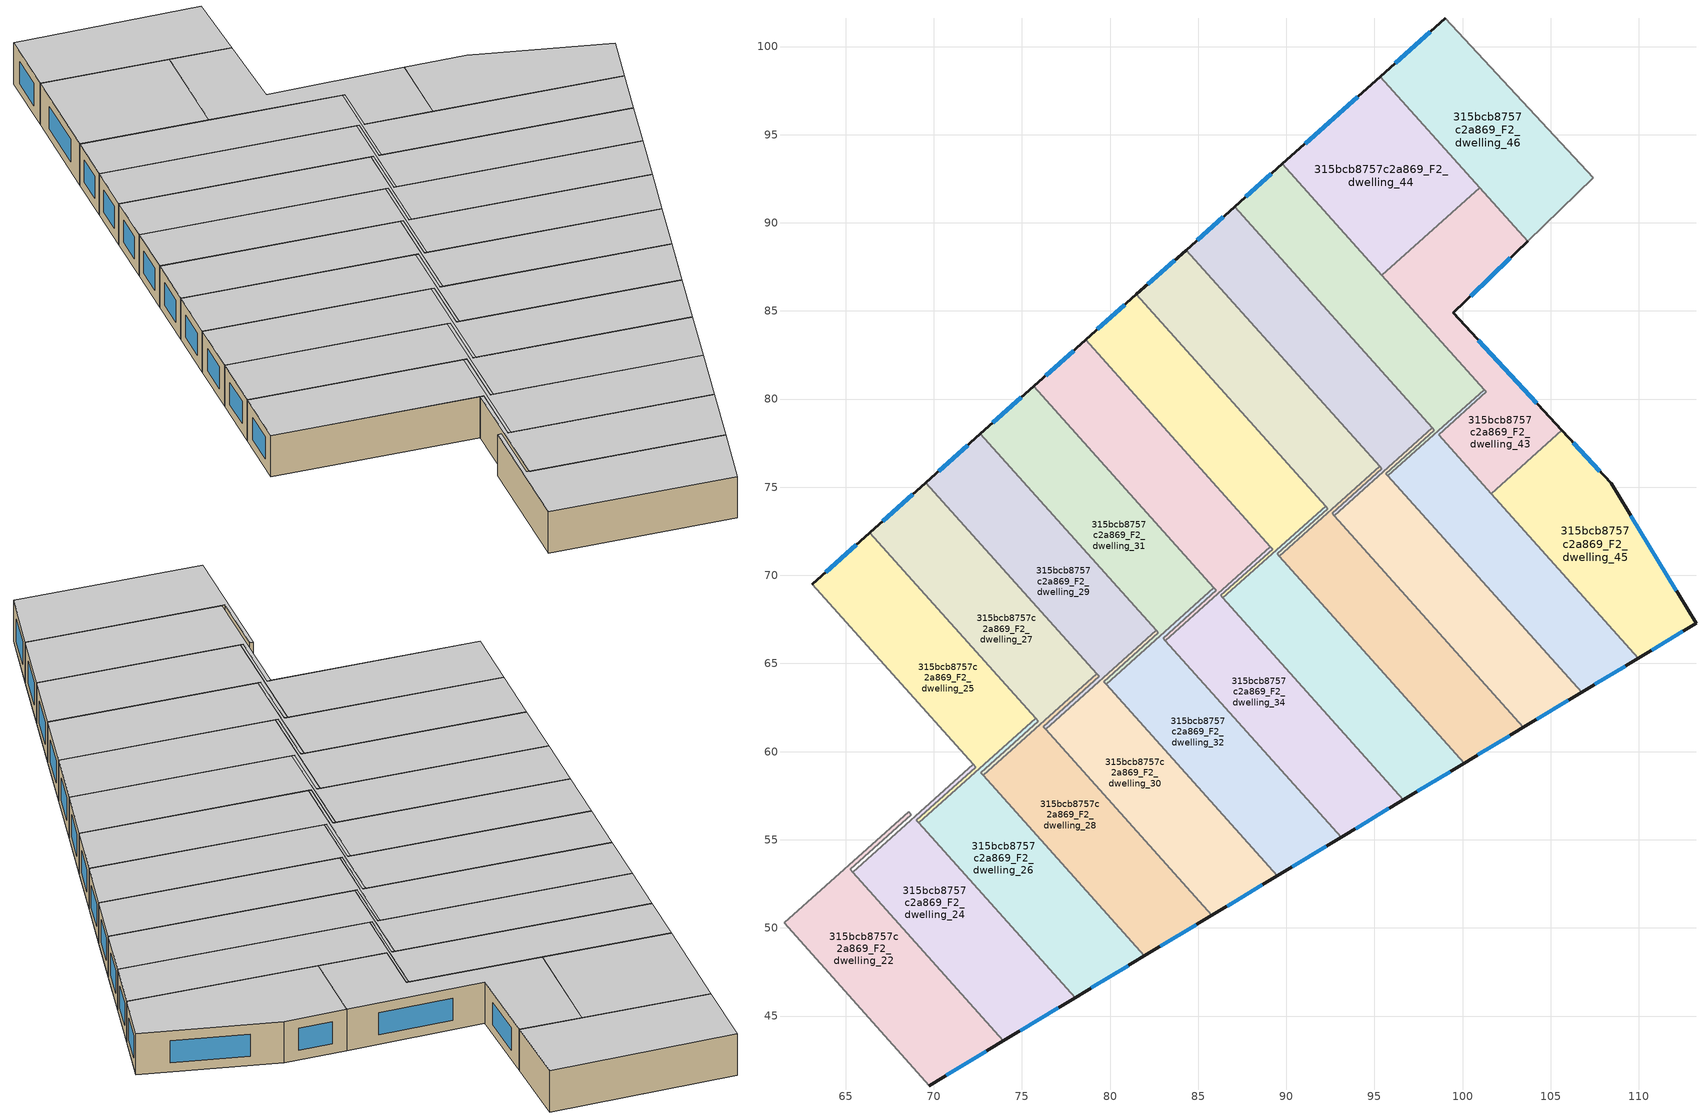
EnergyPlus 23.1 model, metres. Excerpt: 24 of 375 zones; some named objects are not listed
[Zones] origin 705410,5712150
315bcb8757c2a869_F2_dwelling_22
 floor to 315bcb8757c2a869_F1_dwelling_22 (EU_floor_Construction): 68.73,56.43 65.25,53.32 73.95,43.59 69.75,41.06 61.5,50.28 68.57,56.6 z6
 wall outside (EU_wall_Construction): 69.75,41.06 73.95,43.59 z6:9
 wall to 315bcb8757c2a869_F2_dwelling_21 (EU_wall_Construction): 68.57,56.6 61.5,50.28 z6:9
 wall to 315bcb8757c2a869_F2_dwelling_23 (EU_wall_Construction): 65.39,53.16 65.25,53.32 68.73,56.43 68.58,56.6 z6:9
 wall to 315bcb8757c2a869_F2_dwelling_20 (EU_wall_Construction): 61.5,50.28 69.75,41.06 z6:9
 wall to 315bcb8757c2a869_F2_dwelling_24 (EU_wall_Construction): 73.95,43.59 65.39,53.16 z6:9
 window (EU_Window_Construction): 70.72,41.64 72.98,43 z6.69:8.31
 ceiling to 315bcb8757c2a869_F3_dwelling_22 (EU_floor_Construction): 73.95,43.59 65.25,53.32 68.73,56.43 68.57,56.6 61.5,50.28 69.75,41.06 z9
315bcb8757c2a869_F2_dwelling_24
 floor to 315bcb8757c2a869_F1_dwelling_24 (EU_floor_Construction): 72.39,59.12 69.02,56.11 78.02,46.04 73.95,43.59 65.39,53.16 72.24,59.28 z6
 wall outside (EU_wall_Construction): 73.95,43.59 78.02,46.04 z6:9
 wall to 315bcb8757c2a869_F2_dwelling_23 (EU_wall_Construction): 72.24,59.28 65.39,53.16 z6:9
 wall to 315bcb8757c2a869_F2_dwelling_25 (EU_wall_Construction): 69.15,55.95 69.02,56.11 72.39,59.12 72.24,59.28 z6:9
 wall to 315bcb8757c2a869_F2_dwelling_26 (EU_wall_Construction): 78.02,46.04 69.16,55.95 z6:9
 window (EU_Window_Construction): 74.89,44.16 77.07,45.47 z6.69:8.31
 ceiling to 315bcb8757c2a869_F3_dwelling_24 (EU_floor_Construction): 78.02,46.04 69.02,56.11 72.39,59.12 72.24,59.28 65.39,53.16 73.95,43.59 z9
315bcb8757c2a869_F2_dwelling_25
 floor to 315bcb8757c2a869_F1_dwelling_25 (EU_floor_Construction): 66.37,72.42 75.79,61.88 69.16,55.95 69.02,56.11 72.39,59.12 63.1,69.5 z6
 wall outside (EU_wall_Construction): 66.37,72.42 63.1,69.5 z6:9
 wall to 315bcb8757c2a869_F2_dwelling_26 (EU_wall_Construction): 69.16,55.95 75.79,61.88 z6:9
 wall to 315bcb8757c2a869_F2_dwelling_23 (EU_wall_Construction): 63.1,69.5 72.24,59.28 z6:9
 wall to 315bcb8757c2a869_F2_dwelling_27 (EU_wall_Construction): 75.79,61.88 66.37,72.42 z6:9
 window (EU_Window_Construction): 65.62,71.75 63.86,70.18 z6.69:8.31
 ceiling to 315bcb8757c2a869_F3_dwelling_25 (EU_floor_Construction): 72.39,59.12 69.02,56.11 69.16,55.95 75.79,61.88 66.37,72.42 63.1,69.5 z9
315bcb8757c2a869_F2_dwelling_26
 floor to 315bcb8757c2a869_F1_dwelling_26 (EU_floor_Construction): 75.94,61.73 72.67,58.8 81.95,48.42 78.02,46.04 69.16,55.95 75.79,61.88 z6
 wall outside (EU_wall_Construction): 78.02,46.04 81.95,48.42 z6:9
 wall to 315bcb8757c2a869_F2_dwelling_27 (EU_wall_Construction): 72.8,58.65 72.67,58.8 75.94,61.73 75.79,61.88 z6:9
 wall to 315bcb8757c2a869_F2_dwelling_28 (EU_wall_Construction): 81.95,48.42 72.8,58.65 z6:9
 window (EU_Window_Construction): 78.93,46.59 81.04,47.87 z6.69:8.31
 ceiling to 315bcb8757c2a869_F3_dwelling_26 (EU_floor_Construction): 81.95,48.42 72.67,58.8 75.94,61.73 75.79,61.88 69.16,55.95 78.02,46.04 z9
315bcb8757c2a869_F2_dwelling_27
 floor to 315bcb8757c2a869_F1_dwelling_27 (EU_floor_Construction): 69.55,75.26 79.25,64.42 72.8,58.65 72.67,58.8 75.94,61.73 66.37,72.42 z6
 wall outside (EU_wall_Construction): 69.55,75.26 66.37,72.42 z6:9
 wall to 315bcb8757c2a869_F2_dwelling_28 (EU_wall_Construction): 72.8,58.65 79.25,64.42 z6:9
 wall to 315bcb8757c2a869_F2_dwelling_29 (EU_wall_Construction): 79.25,64.42 69.55,75.26 z6:9
 window (EU_Window_Construction): 68.82,74.61 67.11,73.08 z6.69:8.31
 ceiling to 315bcb8757c2a869_F3_dwelling_27 (EU_floor_Construction): 75.94,61.73 72.67,58.8 72.8,58.65 79.25,64.42 69.55,75.26 66.37,72.42 z9
315bcb8757c2a869_F2_dwelling_28
 floor to 315bcb8757c2a869_F1_dwelling_28 (EU_floor_Construction): 79.39,64.26 76.21,61.42 85.78,50.72 81.95,48.42 72.8,58.65 79.25,64.42 z6
 wall outside (EU_wall_Construction): 81.95,48.42 85.78,50.72 z6:9
 wall to 315bcb8757c2a869_F2_dwelling_29 (EU_wall_Construction): 76.34,61.27 76.21,61.42 79.39,64.26 79.25,64.42 z6:9
 wall to 315bcb8757c2a869_F2_dwelling_30 (EU_wall_Construction): 85.78,50.72 76.34,61.27 z6:9
 window (EU_Window_Construction): 82.84,48.95 84.89,50.19 z6.69:8.31
 ceiling to 315bcb8757c2a869_F3_dwelling_28 (EU_floor_Construction): 85.78,50.72 76.21,61.42 79.39,64.26 79.25,64.42 72.8,58.65 81.95,48.42 z9
315bcb8757c2a869_F2_dwelling_29
 floor to 315bcb8757c2a869_F1_dwelling_29 (EU_floor_Construction): 72.65,78.03 82.61,66.88 76.34,61.27 76.21,61.42 79.39,64.26 69.55,75.26 z6
 wall outside (EU_wall_Construction): 72.65,78.03 69.55,75.26 z6:9
 wall to 315bcb8757c2a869_F2_dwelling_30 (EU_wall_Construction): 76.34,61.27 82.61,66.88 z6:9
 wall to 315bcb8757c2a869_F2_dwelling_31 (EU_wall_Construction): 82.61,66.88 72.65,78.03 z6:9
 window (EU_Window_Construction): 71.93,77.39 70.27,75.9 z6.69:8.31
 ceiling to 315bcb8757c2a869_F3_dwelling_29 (EU_floor_Construction): 79.39,64.26 76.21,61.42 76.34,61.27 82.61,66.88 72.65,78.03 69.55,75.26 z9
315bcb8757c2a869_F2_dwelling_30
 floor to 315bcb8757c2a869_F1_dwelling_30 (EU_floor_Construction): 82.75,66.73 79.65,63.96 89.49,52.96 85.78,50.72 76.34,61.27 82.61,66.88 z6
 wall outside (EU_wall_Construction): 85.78,50.72 89.49,52.96 z6:9
 wall to 315bcb8757c2a869_F2_dwelling_31 (EU_wall_Construction): 79.78,63.82 79.65,63.96 82.75,66.73 82.61,66.88 z6:9
 wall to 315bcb8757c2a869_F2_dwelling_32 (EU_wall_Construction): 89.49,52.96 79.78,63.82 z6:9
 window (EU_Window_Construction): 86.64,51.24 88.63,52.44 z6.69:8.31
 ceiling to 315bcb8757c2a869_F3_dwelling_30 (EU_floor_Construction): 89.49,52.96 79.65,63.96 82.75,66.73 82.61,66.88 76.34,61.27 85.78,50.72 z9
315bcb8757c2a869_F2_dwelling_31
 floor to 315bcb8757c2a869_F1_dwelling_31 (EU_floor_Construction): 75.67,80.73 85.89,69.29 79.78,63.82 79.65,63.96 82.75,66.73 72.65,78.03 z6
 wall outside (EU_wall_Construction): 75.67,80.73 72.65,78.03 z6:9
 wall to 315bcb8757c2a869_F2_dwelling_32 (EU_wall_Construction): 79.78,63.82 85.89,69.29 z6:9
 wall to 315bcb8757c2a869_F2_dwelling_33 (EU_wall_Construction): 85.89,69.29 75.67,80.73 z6:9
 window (EU_Window_Construction): 74.97,80.1 73.35,78.65 z6.69:8.31
 ceiling to 315bcb8757c2a869_F3_dwelling_31 (EU_floor_Construction): 82.75,66.73 79.65,63.96 79.78,63.82 85.89,69.29 75.67,80.73 72.65,78.03 z9
315bcb8757c2a869_F2_dwelling_32
 floor to 315bcb8757c2a869_F1_dwelling_32 (EU_floor_Construction): 86.03,69.14 83.01,66.44 93.11,55.14 89.49,52.96 79.78,63.82 85.89,69.29 z6
 wall outside (EU_wall_Construction): 89.49,52.96 93.11,55.14 z6:9
 wall to 315bcb8757c2a869_F2_dwelling_33 (EU_wall_Construction): 83.13,66.3 83.01,66.44 86.03,69.14 85.89,69.29 z6:9
 wall to 315bcb8757c2a869_F2_dwelling_34 (EU_wall_Construction): 93.11,55.14 83.13,66.3 z6:9
 window (EU_Window_Construction): 90.33,53.47 92.27,54.64 z6.69:8.31
 ceiling to 315bcb8757c2a869_F3_dwelling_32 (EU_floor_Construction): 93.11,55.14 83.01,66.44 86.03,69.14 85.89,69.29 79.78,63.82 89.49,52.96 z9
315bcb8757c2a869_F2_dwelling_33
 floor to 315bcb8757c2a869_F1_dwelling_33 (EU_floor_Construction): 78.61,83.36 89.1,71.64 83.13,66.3 83.01,66.44 86.03,69.14 75.67,80.73 z6
 wall outside (EU_wall_Construction): 78.61,83.36 75.67,80.73 z6:9
 wall to 315bcb8757c2a869_F2_dwelling_34 (EU_wall_Construction): 83.13,66.3 89.1,71.64 z6:9
 wall to 315bcb8757c2a869_F2_dwelling_35 (EU_wall_Construction): 89.1,71.64 78.61,83.36 z6:9
 window (EU_Window_Construction): 77.93,82.75 76.35,81.34 z6.69:8.31
 ceiling to 315bcb8757c2a869_F3_dwelling_33 (EU_floor_Construction): 86.03,69.14 83.01,66.44 83.13,66.3 89.1,71.64 78.61,83.36 75.67,80.73 z9
315bcb8757c2a869_F2_dwelling_34
 floor to 315bcb8757c2a869_F1_dwelling_34 (EU_floor_Construction): 89.22,71.49 86.28,68.86 86.4,68.72 96.64,57.27 93.11,55.14 83.13,66.3 89.1,71.64 z6
 wall outside (EU_wall_Construction): 93.11,55.14 96.64,57.27 z6:9
 wall to 315bcb8757c2a869_F2_dwelling_35 (EU_wall_Construction): 86.4,68.72 86.28,68.86 89.22,71.49 89.1,71.64 z6:9
 wall to 315bcb8757c2a869_F2_dwelling_36 (EU_wall_Construction): 96.64,57.27 86.4,68.72 z6:9
 window (EU_Window_Construction): 93.93,55.63 95.82,56.78 z6.69:8.31
 ceiling to 315bcb8757c2a869_F3_dwelling_34 (EU_floor_Construction): 96.64,57.27 86.4,68.72 86.28,68.86 89.22,71.49 89.1,71.64 83.13,66.3 93.11,55.14 z9
315bcb8757c2a869_F2_dwelling_35
 floor to 315bcb8757c2a869_F1_dwelling_35 (EU_floor_Construction): 81.49,85.93 92.23,73.93 86.4,68.72 86.28,68.86 89.22,71.49 78.61,83.36 z6
 wall outside (EU_wall_Construction): 81.49,85.93 78.61,83.36 z6:9
 wall to 315bcb8757c2a869_F2_dwelling_36 (EU_wall_Construction): 86.4,68.72 92.23,73.93 z6:9
 wall to 315bcb8757c2a869_F2_dwelling_37 (EU_wall_Construction): 92.23,73.93 81.49,85.93 z6:9
 window (EU_Window_Construction): 80.83,85.34 79.28,83.96 z6.69:8.31
 ceiling to 315bcb8757c2a869_F3_dwelling_35 (EU_floor_Construction): 89.22,71.49 86.28,68.86 86.4,68.72 92.23,73.93 81.49,85.93 78.61,83.36 z9
315bcb8757c2a869_F2_dwelling_36
 floor to 315bcb8757c2a869_F1_dwelling_36 (EU_floor_Construction): 92.35,73.79 89.47,71.22 100.08,59.35 96.64,57.27 86.4,68.72 92.23,73.93 z6
 wall outside (EU_wall_Construction): 96.64,57.27 100.08,59.35 z6:9
 wall to 315bcb8757c2a869_F2_dwelling_37 (EU_wall_Construction): 89.59,71.08 89.47,71.22 92.35,73.79 92.23,73.93 z6:9
 wall to 315bcb8757c2a869_F2_dwelling_38 (EU_wall_Construction): 100.08,59.35 89.59,71.08 z6:9
 window (EU_Window_Construction): 97.44,57.75 99.29,58.87 z6.69:8.31
 ceiling to 315bcb8757c2a869_F3_dwelling_36 (EU_floor_Construction): 100.08,59.35 89.47,71.22 92.35,73.79 92.23,73.93 86.4,68.72 96.64,57.27 z9
315bcb8757c2a869_F2_dwelling_37
 floor to 315bcb8757c2a869_F1_dwelling_37 (EU_floor_Construction): 84.31,88.45 95.29,76.18 89.59,71.08 89.47,71.22 92.35,73.79 81.49,85.93 z6
 wall outside (EU_wall_Construction): 84.31,88.45 81.49,85.93 z6:9
 wall to 315bcb8757c2a869_F2_dwelling_38 (EU_wall_Construction): 89.59,71.08 95.29,76.18 z6:9
 wall to 315bcb8757c2a869_F2_dwelling_39 (EU_wall_Construction): 95.29,76.18 84.31,88.45 z6:9
 window (EU_Window_Construction): 83.66,87.87 82.15,86.52 z6.69:8.31
 ceiling to 315bcb8757c2a869_F3_dwelling_37 (EU_floor_Construction): 92.35,73.79 89.47,71.22 89.59,71.08 95.29,76.18 84.31,88.45 81.49,85.93 z9
315bcb8757c2a869_F2_dwelling_38
 floor to 315bcb8757c2a869_F1_dwelling_38 (EU_floor_Construction): 95.41,76.04 92.59,73.52 103.45,61.38 100.08,59.35 89.59,71.08 95.29,76.18 z6
 wall outside (EU_wall_Construction): 100.08,59.35 103.45,61.38 z6:9
 wall to 315bcb8757c2a869_F2_dwelling_39 (EU_wall_Construction): 92.71,73.39 92.59,73.52 95.41,76.04 95.29,76.18 z6:9
 wall to 315bcb8757c2a869_F2_dwelling_40 (EU_wall_Construction): 103.45,61.38 92.71,73.39 z6:9
 window (EU_Window_Construction): 100.86,59.82 102.67,60.91 z6.69:8.31
 ceiling to 315bcb8757c2a869_F3_dwelling_38 (EU_floor_Construction): 103.45,61.38 92.59,73.52 95.41,76.04 95.29,76.18 89.59,71.08 100.08,59.35 z9
315bcb8757c2a869_F2_dwelling_39
 floor to 315bcb8757c2a869_F1_dwelling_39 (EU_floor_Construction): 87.07,90.92 98.29,78.38 92.71,73.39 92.59,73.52 95.41,76.04 84.31,88.45 z6
 wall outside (EU_wall_Construction): 87.07,90.92 84.31,88.45 z6:9
 wall to 315bcb8757c2a869_F2_dwelling_40 (EU_wall_Construction): 92.71,73.39 98.29,78.38 z6:9
 wall to 315bcb8757c2a869_F2_dwelling_41 (EU_wall_Construction): 98.29,78.38 87.07,90.92 z6:9
 window (EU_Window_Construction): 86.43,90.35 84.95,89.02 z6.69:8.31
 ceiling to 315bcb8757c2a869_F3_dwelling_39 (EU_floor_Construction): 95.41,76.04 92.59,73.52 92.71,73.39 98.29,78.38 87.07,90.92 84.31,88.45 z9
315bcb8757c2a869_F2_dwelling_40
 floor to 315bcb8757c2a869_F1_dwelling_40 (EU_floor_Construction): 98.41,78.24 95.65,75.78 106.75,63.36 103.45,61.38 92.71,73.39 98.29,78.38 z6
 wall outside (EU_wall_Construction): 103.45,61.38 106.75,63.36 z6:9
 wall to 315bcb8757c2a869_F2_dwelling_41 (EU_wall_Construction): 98.4,78.24 98.29,78.38 / 95.76,75.65 95.65,75.78 98.41,78.24 z6:9
 wall to 315bcb8757c2a869_F2_dwelling_42 (EU_wall_Construction): 106.75,63.36 95.76,75.65 z6:9
 window (EU_Window_Construction): 104.21,61.84 105.98,62.9 z6.69:8.31
 ceiling to 315bcb8757c2a869_F3_dwelling_40 (EU_floor_Construction): 106.75,63.36 95.65,75.78 98.41,78.24 98.29,78.38 92.71,73.39 103.45,61.38 z9
315bcb8757c2a869_F2_dwelling_41
 floor to 315bcb8757c2a869_F1_dwelling_41 (EU_floor_Construction): 89.78,93.34 101.22,80.53 95.76,75.65 95.65,75.78 98.41,78.24 87.07,90.92 z6
 wall outside (EU_wall_Construction): 89.78,93.34 87.07,90.92 z6:9
 wall to 315bcb8757c2a869_F2_dwelling_42 (EU_wall_Construction): 95.76,75.65 101.22,80.53 z6:9
 wall to 315bcb8757c2a869_F2_dwelling_43 (EU_wall_Construction): 101.22,80.53 95.41,87.04 z6:9
 wall to 315bcb8757c2a869_F2_dwelling_44 (EU_wall_Construction): 95.41,87.04 89.78,93.34 z6:9
 window (EU_Window_Construction): 89.15,92.78 87.7,91.48 z6.69:8.31
 ceiling to 315bcb8757c2a869_F3_dwelling_41 (EU_floor_Construction): 98.41,78.24 95.65,75.78 95.76,75.65 101.22,80.53 89.78,93.34 87.07,90.92 z9
315bcb8757c2a869_F2_dwelling_42
 floor to 315bcb8757c2a869_F1_dwelling_42 (EU_floor_Construction): 101.34,80.4 98.64,77.99 109.97,65.31 106.75,63.36 95.76,75.65 101.22,80.53 z6
 wall outside (EU_wall_Construction): 106.75,63.36 109.97,65.31 z6:9
 wall to 315bcb8757c2a869_F2_dwelling_43 (EU_wall_Construction): 101.63,74.64 98.64,77.99 101.34,80.4 101.22,80.53 z6:9
 wall to 315bcb8757c2a869_F2_dwelling_45 (EU_wall_Construction): 109.97,65.31 101.63,74.64 z6:9
 window (EU_Window_Construction): 107.49,63.81 109.22,64.86 z6.69:8.31
 ceiling to 315bcb8757c2a869_F3_dwelling_42 (EU_floor_Construction): 109.97,65.31 98.64,77.99 101.34,80.4 101.22,80.53 95.76,75.65 106.75,63.36 z9
315bcb8757c2a869_F2_dwelling_43
 floor to 315bcb8757c2a869_F1_dwelling_43 (EU_floor_Construction): 103.69,88.95 99.47,84.88 105.64,78.23 101.63,74.64 98.64,77.99 101.34,80.4 95.41,87.04 100.96,92 z6
 wall outside (EU_wall_Construction): 105.64,78.23 99.47,84.88 103.69,88.95 z6:9
 wall to 315bcb8757c2a869_F2_dwelling_44 (EU_wall_Construction): 100.96,92 95.41,87.04 z6:9
 wall to 315bcb8757c2a869_F2_dwelling_45 (EU_wall_Construction): 101.63,74.64 105.64,78.23 z6:9
 wall to 315bcb8757c2a869_F2_dwelling_46 (EU_wall_Construction): 103.69,88.95 100.96,92 z6:9
 window (EU_Window_Construction): 100.45,85.83 102.71,88.01 / 104.21,79.77 100.9,83.34 z6.69:8.31
 ceiling to 315bcb8757c2a869_F3_dwelling_43 (EU_floor_Construction): 105.64,78.23 99.47,84.88 103.69,88.95 100.96,92 95.41,87.04 101.34,80.4 98.64,77.99 101.63,74.64 z9
315bcb8757c2a869_F2_dwelling_44
 floor to 315bcb8757c2a869_F1_dwelling_44 (EU_floor_Construction): 95.33,98.3 100.96,92 95.41,87.04 89.78,93.34 z6
 wall outside (EU_wall_Construction): 95.33,98.3 89.78,93.34 z6:9
 wall to 315bcb8757c2a869_F2_dwelling_46 (EU_wall_Construction): 100.96,92 95.33,98.3 z6:9
 window (EU_Window_Construction): 94.05,97.15 91.06,94.48 z6.69:8.31
 ceiling to 315bcb8757c2a869_F3_dwelling_44 (EU_floor_Construction): 100.96,92 95.33,98.3 89.78,93.34 95.41,87.04 z9
315bcb8757c2a869_F2_dwelling_45
 floor to 315bcb8757c2a869_F1_dwelling_45 (EU_floor_Construction): 108.43,75.21 113.24,67.28 109.97,65.31 101.63,74.64 105.64,78.23 z6
 wall outside (EU_wall_Construction): 109.97,65.31 113.24,67.28 108.43,75.21 105.64,78.23 z6:9
 window (EU_Window_Construction): 107.79,75.91 106.29,77.53 / 112.13,69.12 109.55,73.38 / 110.73,65.76 112.48,66.82 z6.69:8.31
 ceiling to 315bcb8757c2a869_F3_dwelling_45 (EU_floor_Construction): 113.24,67.28 108.43,75.21 105.64,78.23 101.63,74.64 109.97,65.31 z9
315bcb8757c2a869_F2_dwelling_46
 floor to 315bcb8757c2a869_F1_dwelling_46 (EU_floor_Construction): 99.02,101.59 107.41,92.54 103.69,88.95 95.33,98.3 z6
 wall outside (EU_wall_Construction): 99.02,101.59 95.33,98.3 z6:9
 wall adiabatic (EU_wall_Construction): 103.69,88.95 107.41,92.54 99.02,101.59 z6:9
 window (EU_Window_Construction): 98.17,100.83 96.18,99.06 z6.69:8.31
 ceiling to 315bcb8757c2a869_F3_dwelling_46 (EU_floor_Construction): 107.41,92.54 99.02,101.59 95.33,98.3 103.69,88.95 z9
[Building]
EU S2 Campaign: North Axis=0; Terrain=City; Solar Distribution=FullExterior
[Site:Location]
London: Latitude=51.5; Longitude=-0.5; Time Zone=0; Elevation=25
[SizingPeriod:WeatherFileDays]
AnnualSizingPeriod: Begin Month=1; Begin Day of Month=1; End Month=12; End Day of Month=31; Day of Week for Start Day=Monday; Use Weather File Daylight Saving Period=No; Use Weather File Rain and Snow Indicators=No
[MATERIAL]
EU_InternalMass_Material: Roughness=MediumRough; Thickness=0.1; Conductivity=1; Density=1800; Specific Heat=900; Thermal Absorptance=0.9; Solar Absorptance=0.7; Visible Absorptance=0.7
[MATERIAL:NOMASS] Roughness=MediumRough; Thermal Absorptance=0.9; Solar Absorptance=0.7; Visible Absorptance=0.7
Name | Thermal Resistance
EU_wall_NoMass | 0.635353
EU_floor_NoMass | 1.96382
[WINDOWMATERIAL:SIMPLEGLAZINGSYSTEM]
EU_Window_SimpleGlazing: UFactor=2.96269; Solar Heat Gain Coefficient=0.76; Visible Transmittance=0.76
[CONSTRUCTION]
EU_wall_Construction: EU_wall_NoMass
EU_floor_Construction: EU_floor_NoMass
EU_Window_Construction: EU_Window_SimpleGlazing
EU_InternalMass_Construction: EU_InternalMass_Material
[ZONE] Type=1; Multiplier=1; Ceiling Height=autocalculate; Floor Area=autocalculate; Part of Total Floor Area=Yes
Name | Volume
315bcb8757c2a869_F2_dwelling_22; 315bcb8757c2a869_F2_dwelling_42 | 188.76
315bcb8757c2a869_F2_dwelling_24; 315bcb8757c2a869_F2_dwelling_28; 315bcb8757c2a869_F2_dwelling_31; 315bcb8757c2a869_F2_dwelling_40 | 188.769
315bcb8757c2a869_F2_dwelling_25; 315bcb8757c2a869_F2_dwelling_36 | 188.786
315bcb8757c2a869_F2_dwelling_26 | 188.774
315bcb8757c2a869_F2_dwelling_27 | 188.78
315bcb8757c2a869_F2_dwelling_29 | 188.737
315bcb8757c2a869_F2_dwelling_30 | 188.81
315bcb8757c2a869_F2_dwelling_32 | 188.796
315bcb8757c2a869_F2_dwelling_33 | 188.805
315bcb8757c2a869_F2_dwelling_34 | 188.767
315bcb8757c2a869_F2_dwelling_35 | 188.752
315bcb8757c2a869_F2_dwelling_37 | 188.779
315bcb8757c2a869_F2_dwelling_38 | 188.756
315bcb8757c2a869_F2_dwelling_39 | 188.775
315bcb8757c2a869_F2_dwelling_41 | 188.809
315bcb8757c2a869_F2_dwelling_43 | 188.777
315bcb8757c2a869_F2_dwelling_44 | 188.77
315bcb8757c2a869_F2_dwelling_45 | 188.792
315bcb8757c2a869_F2_dwelling_46 | 188.787
[INTERNALMASS] Construction=EU_InternalMass_Construction
Name | Zone or ZoneList | Surface Area
315bcb8757c2a869_F2_dwelling_22_EU_InternalMass | 315bcb8757c2a869_F2_dwelling_22 | 62.9205
315bcb8757c2a869_F2_dwelling_24_EU_InternalMass | 315bcb8757c2a869_F2_dwelling_24 | 62.9239
315bcb8757c2a869_F2_dwelling_25_EU_InternalMass | 315bcb8757c2a869_F2_dwelling_25 | 62.9283
315bcb8757c2a869_F2_dwelling_26_EU_InternalMass | 315bcb8757c2a869_F2_dwelling_26 | 62.9248
315bcb8757c2a869_F2_dwelling_27_EU_InternalMass | 315bcb8757c2a869_F2_dwelling_27 | 62.9261
315bcb8757c2a869_F2_dwelling_28_EU_InternalMass | 315bcb8757c2a869_F2_dwelling_28 | 62.9238
315bcb8757c2a869_F2_dwelling_29_EU_InternalMass | 315bcb8757c2a869_F2_dwelling_29 | 62.9125
315bcb8757c2a869_F2_dwelling_30_EU_InternalMass | 315bcb8757c2a869_F2_dwelling_30 | 62.9361
315bcb8757c2a869_F2_dwelling_31_EU_InternalMass | 315bcb8757c2a869_F2_dwelling_31 | 62.9235
315bcb8757c2a869_F2_dwelling_32_EU_InternalMass | 315bcb8757c2a869_F2_dwelling_32 | 62.9315
315bcb8757c2a869_F2_dwelling_33_EU_InternalMass | 315bcb8757c2a869_F2_dwelling_33 | 62.9351
315bcb8757c2a869_F2_dwelling_34_EU_InternalMass | 315bcb8757c2a869_F2_dwelling_34 | 62.9226
315bcb8757c2a869_F2_dwelling_35_EU_InternalMass | 315bcb8757c2a869_F2_dwelling_35 | 62.9183
315bcb8757c2a869_F2_dwelling_36_EU_InternalMass | 315bcb8757c2a869_F2_dwelling_36 | 62.9285
315bcb8757c2a869_F2_dwelling_37_EU_InternalMass | 315bcb8757c2a869_F2_dwelling_37 | 62.9276
315bcb8757c2a869_F2_dwelling_38_EU_InternalMass | 315bcb8757c2a869_F2_dwelling_38 | 62.9201
315bcb8757c2a869_F2_dwelling_39_EU_InternalMass | 315bcb8757c2a869_F2_dwelling_39 | 62.9239
315bcb8757c2a869_F2_dwelling_40_EU_InternalMass | 315bcb8757c2a869_F2_dwelling_40 | 62.9227
315bcb8757c2a869_F2_dwelling_41_EU_InternalMass | 315bcb8757c2a869_F2_dwelling_41 | 62.9348
315bcb8757c2a869_F2_dwelling_42_EU_InternalMass | 315bcb8757c2a869_F2_dwelling_42 | 62.9203
315bcb8757c2a869_F2_dwelling_43_EU_InternalMass | 315bcb8757c2a869_F2_dwelling_43 | 62.9263
315bcb8757c2a869_F2_dwelling_44_EU_InternalMass | 315bcb8757c2a869_F2_dwelling_44 | 62.921
315bcb8757c2a869_F2_dwelling_45_EU_InternalMass | 315bcb8757c2a869_F2_dwelling_45 | 62.9304
315bcb8757c2a869_F2_dwelling_46_EU_InternalMass | 315bcb8757c2a869_F2_dwelling_46 | 62.9291
[OTHEREQUIPMENT] Fuel Type=Electricity; Design Level Calculation Method=Watts/Area; Power per Zone Floor Area=1; Fraction Latent=0; Fraction Radiant=0; Fraction Lost=0; Carbon Dioxide Generation Rate=0; EndUse Subcategory=EU_Step8_InternalGains
Name | Zone or ZoneList or Space or SpaceList | Schedule
EU_Step8_InternalGain_315bcb8757c2a869_F2_dwelling_22_f000 | 315bcb8757c2a869_F2_dwelling_22 | EU_Step8_GainSchedule_315bcb8757c2a869_F2_dwelling_22_f000
EU_Step8_InternalGain_315bcb8757c2a869_F2_dwelling_24_f000 | 315bcb8757c2a869_F2_dwelling_24 | EU_Step8_GainSchedule_315bcb8757c2a869_F2_dwelling_24_f000
EU_Step8_InternalGain_315bcb8757c2a869_F2_dwelling_25_f000 | 315bcb8757c2a869_F2_dwelling_25 | EU_Step8_GainSchedule_315bcb8757c2a869_F2_dwelling_25_f000
EU_Step8_InternalGain_315bcb8757c2a869_F2_dwelling_26_f000 | 315bcb8757c2a869_F2_dwelling_26 | EU_Step8_GainSchedule_315bcb8757c2a869_F2_dwelling_26_f000
EU_Step8_InternalGain_315bcb8757c2a869_F2_dwelling_27_f000 | 315bcb8757c2a869_F2_dwelling_27 | EU_Step8_GainSchedule_315bcb8757c2a869_F2_dwelling_27_f000
EU_Step8_InternalGain_315bcb8757c2a869_F2_dwelling_28_f000 | 315bcb8757c2a869_F2_dwelling_28 | EU_Step8_GainSchedule_315bcb8757c2a869_F2_dwelling_28_f000
EU_Step8_InternalGain_315bcb8757c2a869_F2_dwelling_29_f000 | 315bcb8757c2a869_F2_dwelling_29 | EU_Step8_GainSchedule_315bcb8757c2a869_F2_dwelling_29_f000
EU_Step8_InternalGain_315bcb8757c2a869_F2_dwelling_30_f000 | 315bcb8757c2a869_F2_dwelling_30 | EU_Step8_GainSchedule_315bcb8757c2a869_F2_dwelling_30_f000
EU_Step8_InternalGain_315bcb8757c2a869_F2_dwelling_31_f000 | 315bcb8757c2a869_F2_dwelling_31 | EU_Step8_GainSchedule_315bcb8757c2a869_F2_dwelling_31_f000
EU_Step8_InternalGain_315bcb8757c2a869_F2_dwelling_32_f000 | 315bcb8757c2a869_F2_dwelling_32 | EU_Step8_GainSchedule_315bcb8757c2a869_F2_dwelling_32_f000
EU_Step8_InternalGain_315bcb8757c2a869_F2_dwelling_33_f000 | 315bcb8757c2a869_F2_dwelling_33 | EU_Step8_GainSchedule_315bcb8757c2a869_F2_dwelling_33_f000
EU_Step8_InternalGain_315bcb8757c2a869_F2_dwelling_34_f000 | 315bcb8757c2a869_F2_dwelling_34 | EU_Step8_GainSchedule_315bcb8757c2a869_F2_dwelling_34_f000
EU_Step8_InternalGain_315bcb8757c2a869_F2_dwelling_35_f000 | 315bcb8757c2a869_F2_dwelling_35 | EU_Step8_GainSchedule_315bcb8757c2a869_F2_dwelling_35_f000
EU_Step8_InternalGain_315bcb8757c2a869_F2_dwelling_36_f000 | 315bcb8757c2a869_F2_dwelling_36 | EU_Step8_GainSchedule_315bcb8757c2a869_F2_dwelling_36_f000
EU_Step8_InternalGain_315bcb8757c2a869_F2_dwelling_37_f000 | 315bcb8757c2a869_F2_dwelling_37 | EU_Step8_GainSchedule_315bcb8757c2a869_F2_dwelling_37_f000
EU_Step8_InternalGain_315bcb8757c2a869_F2_dwelling_38_f000 | 315bcb8757c2a869_F2_dwelling_38 | EU_Step8_GainSchedule_315bcb8757c2a869_F2_dwelling_38_f000
EU_Step8_InternalGain_315bcb8757c2a869_F2_dwelling_39_f000 | 315bcb8757c2a869_F2_dwelling_39 | EU_Step8_GainSchedule_315bcb8757c2a869_F2_dwelling_39_f000
EU_Step8_InternalGain_315bcb8757c2a869_F2_dwelling_40_f000 | 315bcb8757c2a869_F2_dwelling_40 | EU_Step8_GainSchedule_315bcb8757c2a869_F2_dwelling_40_f000
EU_Step8_InternalGain_315bcb8757c2a869_F2_dwelling_41_f000 | 315bcb8757c2a869_F2_dwelling_41 | EU_Step8_GainSchedule_315bcb8757c2a869_F2_dwelling_41_f000
EU_Step8_InternalGain_315bcb8757c2a869_F2_dwelling_42_f000 | 315bcb8757c2a869_F2_dwelling_42 | EU_Step8_GainSchedule_315bcb8757c2a869_F2_dwelling_42_f000
EU_Step8_InternalGain_315bcb8757c2a869_F2_dwelling_43_f000 | 315bcb8757c2a869_F2_dwelling_43 | EU_Step8_GainSchedule_315bcb8757c2a869_F2_dwelling_43_f000
EU_Step8_InternalGain_315bcb8757c2a869_F2_dwelling_44_f000 | 315bcb8757c2a869_F2_dwelling_44 | EU_Step8_GainSchedule_315bcb8757c2a869_F2_dwelling_44_f000
EU_Step8_InternalGain_315bcb8757c2a869_F2_dwelling_45_f000 | 315bcb8757c2a869_F2_dwelling_45 | EU_Step8_GainSchedule_315bcb8757c2a869_F2_dwelling_45_f000
EU_Step8_InternalGain_315bcb8757c2a869_F2_dwelling_46_f000 | 315bcb8757c2a869_F2_dwelling_46 | EU_Step8_GainSchedule_315bcb8757c2a869_F2_dwelling_46_f000
[ZONEVENTILATION:DESIGNFLOWRATE] Schedule=EU_AlwaysOn; Design Flow Rate Calculation Method=AirChanges/Hour; Air Changes per Hour=0.555504; Ventilation Type=Natural; Fan Pressure Rise=0; Fan Total Efficiency=1; Constant Term Coefficient=1; Temperature Term Coefficient=0; Velocity Term Coefficient=0; Velocity Squared Term Coefficient=0; Minimum Indoor Temperature=-100; Maximum Indoor Temperature=100; Delta Temperature=-100; Minimum Outdoor Temperature=-100; Maximum Outdoor Temperature=100; Maximum Wind Speed=40
Name | Zone or ZoneList or Space or SpaceList
EU_ConstantAir_315bcb8757c2a869_F2_dwelling_22 | 315bcb8757c2a869_F2_dwelling_22
EU_ConstantAir_315bcb8757c2a869_F2_dwelling_24 | 315bcb8757c2a869_F2_dwelling_24
EU_ConstantAir_315bcb8757c2a869_F2_dwelling_25 | 315bcb8757c2a869_F2_dwelling_25
EU_ConstantAir_315bcb8757c2a869_F2_dwelling_26 | 315bcb8757c2a869_F2_dwelling_26
EU_ConstantAir_315bcb8757c2a869_F2_dwelling_27 | 315bcb8757c2a869_F2_dwelling_27
EU_ConstantAir_315bcb8757c2a869_F2_dwelling_28 | 315bcb8757c2a869_F2_dwelling_28
EU_ConstantAir_315bcb8757c2a869_F2_dwelling_29 | 315bcb8757c2a869_F2_dwelling_29
EU_ConstantAir_315bcb8757c2a869_F2_dwelling_30 | 315bcb8757c2a869_F2_dwelling_30
EU_ConstantAir_315bcb8757c2a869_F2_dwelling_31 | 315bcb8757c2a869_F2_dwelling_31
EU_ConstantAir_315bcb8757c2a869_F2_dwelling_32 | 315bcb8757c2a869_F2_dwelling_32
EU_ConstantAir_315bcb8757c2a869_F2_dwelling_33 | 315bcb8757c2a869_F2_dwelling_33
EU_ConstantAir_315bcb8757c2a869_F2_dwelling_34 | 315bcb8757c2a869_F2_dwelling_34
EU_ConstantAir_315bcb8757c2a869_F2_dwelling_35 | 315bcb8757c2a869_F2_dwelling_35
EU_ConstantAir_315bcb8757c2a869_F2_dwelling_36 | 315bcb8757c2a869_F2_dwelling_36
EU_ConstantAir_315bcb8757c2a869_F2_dwelling_37 | 315bcb8757c2a869_F2_dwelling_37
EU_ConstantAir_315bcb8757c2a869_F2_dwelling_38 | 315bcb8757c2a869_F2_dwelling_38
EU_ConstantAir_315bcb8757c2a869_F2_dwelling_39 | 315bcb8757c2a869_F2_dwelling_39
EU_ConstantAir_315bcb8757c2a869_F2_dwelling_40 | 315bcb8757c2a869_F2_dwelling_40
EU_ConstantAir_315bcb8757c2a869_F2_dwelling_41 | 315bcb8757c2a869_F2_dwelling_41
EU_ConstantAir_315bcb8757c2a869_F2_dwelling_42 | 315bcb8757c2a869_F2_dwelling_42
EU_ConstantAir_315bcb8757c2a869_F2_dwelling_43 | 315bcb8757c2a869_F2_dwelling_43
EU_ConstantAir_315bcb8757c2a869_F2_dwelling_44 | 315bcb8757c2a869_F2_dwelling_44
EU_ConstantAir_315bcb8757c2a869_F2_dwelling_45 | 315bcb8757c2a869_F2_dwelling_45
EU_ConstantAir_315bcb8757c2a869_F2_dwelling_46 | 315bcb8757c2a869_F2_dwelling_46
[HVACTEMPLATE:ZONE:IDEALLOADSAIRSYSTEM] System Availability Schedule=EU_AlwaysOn; Maximum Heating Supply Air Temperature=50; Minimum Cooling Supply Air Temperature=13; Maximum Heating Supply Air Humidity Ratio=0.0156; Minimum Cooling Supply Air Humidity Ratio=0.0077; Heating Limit=NoLimit; Cooling Limit=NoLimit; Heating Availability Schedule=EU_AlwaysOn; Cooling Availability Schedule=EU_CoolingOff; Dehumidification Control Type=ConstantSensibleHeatRatio; Cooling Sensible Heat Ratio=0.7; Dehumidification Setpoint=60; Humidification Control Type=None; Humidification Setpoint=30; Outdoor Air Method=None; Outdoor Air Flow Rate per Person=0.00944; Outdoor Air Flow Rate per Zone Floor Area=0; Outdoor Air Flow Rate per Zone=0; Demand Controlled Ventilation Type=None; Outdoor Air Economizer Type=NoEconomizer; Heat Recovery Type=None; Sensible Heat Recovery Effectiveness=0.7; Latent Heat Recovery Effectiveness=0.65
Name | Template Thermostat
315bcb8757c2a869_F2_dwelling_22 | EU_HeatOnly_315bcb8757c2a869_F2_dwelling_22
315bcb8757c2a869_F2_dwelling_24 | EU_HeatOnly_315bcb8757c2a869_F2_dwelling_24
315bcb8757c2a869_F2_dwelling_25 | EU_HeatOnly_315bcb8757c2a869_F2_dwelling_25
315bcb8757c2a869_F2_dwelling_26 | EU_HeatOnly_315bcb8757c2a869_F2_dwelling_26
315bcb8757c2a869_F2_dwelling_27 | EU_HeatOnly_315bcb8757c2a869_F2_dwelling_27
315bcb8757c2a869_F2_dwelling_28 | EU_HeatOnly_315bcb8757c2a869_F2_dwelling_28
315bcb8757c2a869_F2_dwelling_29 | EU_HeatOnly_315bcb8757c2a869_F2_dwelling_29
315bcb8757c2a869_F2_dwelling_30 | EU_HeatOnly_315bcb8757c2a869_F2_dwelling_30
315bcb8757c2a869_F2_dwelling_31 | EU_HeatOnly_315bcb8757c2a869_F2_dwelling_31
315bcb8757c2a869_F2_dwelling_32 | EU_HeatOnly_315bcb8757c2a869_F2_dwelling_32
315bcb8757c2a869_F2_dwelling_33 | EU_HeatOnly_315bcb8757c2a869_F2_dwelling_33
315bcb8757c2a869_F2_dwelling_34 | EU_HeatOnly_315bcb8757c2a869_F2_dwelling_34
315bcb8757c2a869_F2_dwelling_35 | EU_HeatOnly_315bcb8757c2a869_F2_dwelling_35
315bcb8757c2a869_F2_dwelling_36 | EU_HeatOnly_315bcb8757c2a869_F2_dwelling_36
315bcb8757c2a869_F2_dwelling_37 | EU_HeatOnly_315bcb8757c2a869_F2_dwelling_37
315bcb8757c2a869_F2_dwelling_38 | EU_HeatOnly_315bcb8757c2a869_F2_dwelling_38
315bcb8757c2a869_F2_dwelling_39 | EU_HeatOnly_315bcb8757c2a869_F2_dwelling_39
315bcb8757c2a869_F2_dwelling_40 | EU_HeatOnly_315bcb8757c2a869_F2_dwelling_40
315bcb8757c2a869_F2_dwelling_41 | EU_HeatOnly_315bcb8757c2a869_F2_dwelling_41
315bcb8757c2a869_F2_dwelling_42 | EU_HeatOnly_315bcb8757c2a869_F2_dwelling_42
315bcb8757c2a869_F2_dwelling_43 | EU_HeatOnly_315bcb8757c2a869_F2_dwelling_43
315bcb8757c2a869_F2_dwelling_44 | EU_HeatOnly_315bcb8757c2a869_F2_dwelling_44
315bcb8757c2a869_F2_dwelling_45 | EU_HeatOnly_315bcb8757c2a869_F2_dwelling_45
315bcb8757c2a869_F2_dwelling_46 | EU_HeatOnly_315bcb8757c2a869_F2_dwelling_46
[SIZING:ZONE] Zone Cooling Design Supply Air Temperature Input Method=SupplyAirTemperature; Zone Cooling Design Supply Air Temperature=13; Zone Heating Design Supply Air Temperature Input Method=SupplyAirTemperature; Zone Heating Design Supply Air Temperature=50; Zone Cooling Design Supply Air Humidity Ratio=0.008; Zone Heating Design Supply Air Humidity Ratio=0.008; Cooling Design Air Flow Method=DesignDay; Cooling Design Air Flow Rate=0; Cooling Minimum Air Flow per Zone Floor Area=0.000762; Cooling Minimum Air Flow=0; Cooling Minimum Air Flow Fraction=0.2; Heating Design Air Flow Method=DesignDay; Heating Design Air Flow Rate=0; Heating Maximum Air Flow per Zone Floor Area=0.002032; Heating Maximum Air Flow=0.141576; Heating Maximum Air Flow Fraction=0.3; Account for Dedicated Outdoor Air System=No; Dedicated Outdoor Air System Control Strategy=NeutralSupplyAir; Dedicated Outdoor Air Low Setpoint Temperature for Design=autosize; Dedicated Outdoor Air High Setpoint Temperature for Design=autosize; Zone Load Sizing Method=Sensible Load Only No Latent Load; Zone Latent Cooling Design Supply Air Humidity Ratio Input Method=HumidityRatioDifference; Zone Cooling Design Supply Air Humidity Ratio Difference=0.005; Zone Latent Heating Design Supply Air Humidity Ratio Input Method=HumidityRatioDifference; Zone Humidification Design Supply Air Humidity Ratio Difference=0.005
315bcb8757c2a869_F2_dwelling_22; 315bcb8757c2a869_F2_dwelling_24; 315bcb8757c2a869_F2_dwelling_25; 315bcb8757c2a869_F2_dwelling_26; 315bcb8757c2a869_F2_dwelling_27; 315bcb8757c2a869_F2_dwelling_28; 315bcb8757c2a869_F2_dwelling_29; 315bcb8757c2a869_F2_dwelling_30; 315bcb8757c2a869_F2_dwelling_31; 315bcb8757c2a869_F2_dwelling_32; 315bcb8757c2a869_F2_dwelling_33; 315bcb8757c2a869_F2_dwelling_34; 315bcb8757c2a869_F2_dwelling_35; 315bcb8757c2a869_F2_dwelling_36; 315bcb8757c2a869_F2_dwelling_37; 315bcb8757c2a869_F2_dwelling_38; 315bcb8757c2a869_F2_dwelling_39; 315bcb8757c2a869_F2_dwelling_40; 315bcb8757c2a869_F2_dwelling_41; 315bcb8757c2a869_F2_dwelling_42; 315bcb8757c2a869_F2_dwelling_43; 315bcb8757c2a869_F2_dwelling_44; 315bcb8757c2a869_F2_dwelling_45; 315bcb8757c2a869_F2_dwelling_46
[SCHEDULE:CONSTANT]
Name | Hourly Value
EU_AlwaysOn | 1
EU_CoolingOff | 0
[SCHEDULE:FILE] Column Number=1; Rows to Skip at Top=0; Number of Hours of Data=8760; Column Separator=Comma; Interpolate to Timestep=No; Minutes per Item=60; Adjust Schedule for Daylight Savings=Yes
Name | File
EU_Step8_GainSchedule_315bcb8757c2a869_F2_dwelling_22_f000 | ../../schedules/315bcb8757c2a869/315bcb8757c2a869_F2_dwelling_22_f000_gain.csv
EU_Step8_GainSchedule_315bcb8757c2a869_F2_dwelling_24_f000 | ../../schedules/315bcb8757c2a869/315bcb8757c2a869_F2_dwelling_24_f000_gain.csv
EU_Step8_GainSchedule_315bcb8757c2a869_F2_dwelling_25_f000 | ../../schedules/315bcb8757c2a869/315bcb8757c2a869_F2_dwelling_25_f000_gain.csv
EU_Step8_GainSchedule_315bcb8757c2a869_F2_dwelling_26_f000 | ../../schedules/315bcb8757c2a869/315bcb8757c2a869_F2_dwelling_26_f000_gain.csv
EU_Step8_GainSchedule_315bcb8757c2a869_F2_dwelling_27_f000 | ../../schedules/315bcb8757c2a869/315bcb8757c2a869_F2_dwelling_27_f000_gain.csv
EU_Step8_GainSchedule_315bcb8757c2a869_F2_dwelling_28_f000 | ../../schedules/315bcb8757c2a869/315bcb8757c2a869_F2_dwelling_28_f000_gain.csv
EU_Step8_GainSchedule_315bcb8757c2a869_F2_dwelling_29_f000 | ../../schedules/315bcb8757c2a869/315bcb8757c2a869_F2_dwelling_29_f000_gain.csv
EU_Step8_GainSchedule_315bcb8757c2a869_F2_dwelling_30_f000 | ../../schedules/315bcb8757c2a869/315bcb8757c2a869_F2_dwelling_30_f000_gain.csv
EU_Step8_GainSchedule_315bcb8757c2a869_F2_dwelling_31_f000 | ../../schedules/315bcb8757c2a869/315bcb8757c2a869_F2_dwelling_31_f000_gain.csv
EU_Step8_GainSchedule_315bcb8757c2a869_F2_dwelling_32_f000 | ../../schedules/315bcb8757c2a869/315bcb8757c2a869_F2_dwelling_32_f000_gain.csv
EU_Step8_GainSchedule_315bcb8757c2a869_F2_dwelling_33_f000 | ../../schedules/315bcb8757c2a869/315bcb8757c2a869_F2_dwelling_33_f000_gain.csv
EU_Step8_GainSchedule_315bcb8757c2a869_F2_dwelling_34_f000 | ../../schedules/315bcb8757c2a869/315bcb8757c2a869_F2_dwelling_34_f000_gain.csv
EU_Step8_GainSchedule_315bcb8757c2a869_F2_dwelling_35_f000 | ../../schedules/315bcb8757c2a869/315bcb8757c2a869_F2_dwelling_35_f000_gain.csv
EU_Step8_GainSchedule_315bcb8757c2a869_F2_dwelling_36_f000 | ../../schedules/315bcb8757c2a869/315bcb8757c2a869_F2_dwelling_36_f000_gain.csv
EU_Step8_GainSchedule_315bcb8757c2a869_F2_dwelling_37_f000 | ../../schedules/315bcb8757c2a869/315bcb8757c2a869_F2_dwelling_37_f000_gain.csv
EU_Step8_GainSchedule_315bcb8757c2a869_F2_dwelling_38_f000 | ../../schedules/315bcb8757c2a869/315bcb8757c2a869_F2_dwelling_38_f000_gain.csv
EU_Step8_GainSchedule_315bcb8757c2a869_F2_dwelling_39_f000 | ../../schedules/315bcb8757c2a869/315bcb8757c2a869_F2_dwelling_39_f000_gain.csv
EU_Step8_GainSchedule_315bcb8757c2a869_F2_dwelling_40_f000 | ../../schedules/315bcb8757c2a869/315bcb8757c2a869_F2_dwelling_40_f000_gain.csv
EU_Step8_GainSchedule_315bcb8757c2a869_F2_dwelling_41_f000 | ../../schedules/315bcb8757c2a869/315bcb8757c2a869_F2_dwelling_41_f000_gain.csv
EU_Step8_GainSchedule_315bcb8757c2a869_F2_dwelling_42_f000 | ../../schedules/315bcb8757c2a869/315bcb8757c2a869_F2_dwelling_42_f000_gain.csv
EU_Step8_GainSchedule_315bcb8757c2a869_F2_dwelling_43_f000 | ../../schedules/315bcb8757c2a869/315bcb8757c2a869_F2_dwelling_43_f000_gain.csv
EU_Step8_GainSchedule_315bcb8757c2a869_F2_dwelling_44_f000 | ../../schedules/315bcb8757c2a869/315bcb8757c2a869_F2_dwelling_44_f000_gain.csv
EU_Step8_GainSchedule_315bcb8757c2a869_F2_dwelling_45_f000 | ../../schedules/315bcb8757c2a869/315bcb8757c2a869_F2_dwelling_45_f000_gain.csv
EU_Step8_GainSchedule_315bcb8757c2a869_F2_dwelling_46_f000 | ../../schedules/315bcb8757c2a869/315bcb8757c2a869_F2_dwelling_46_f000_gain.csv
